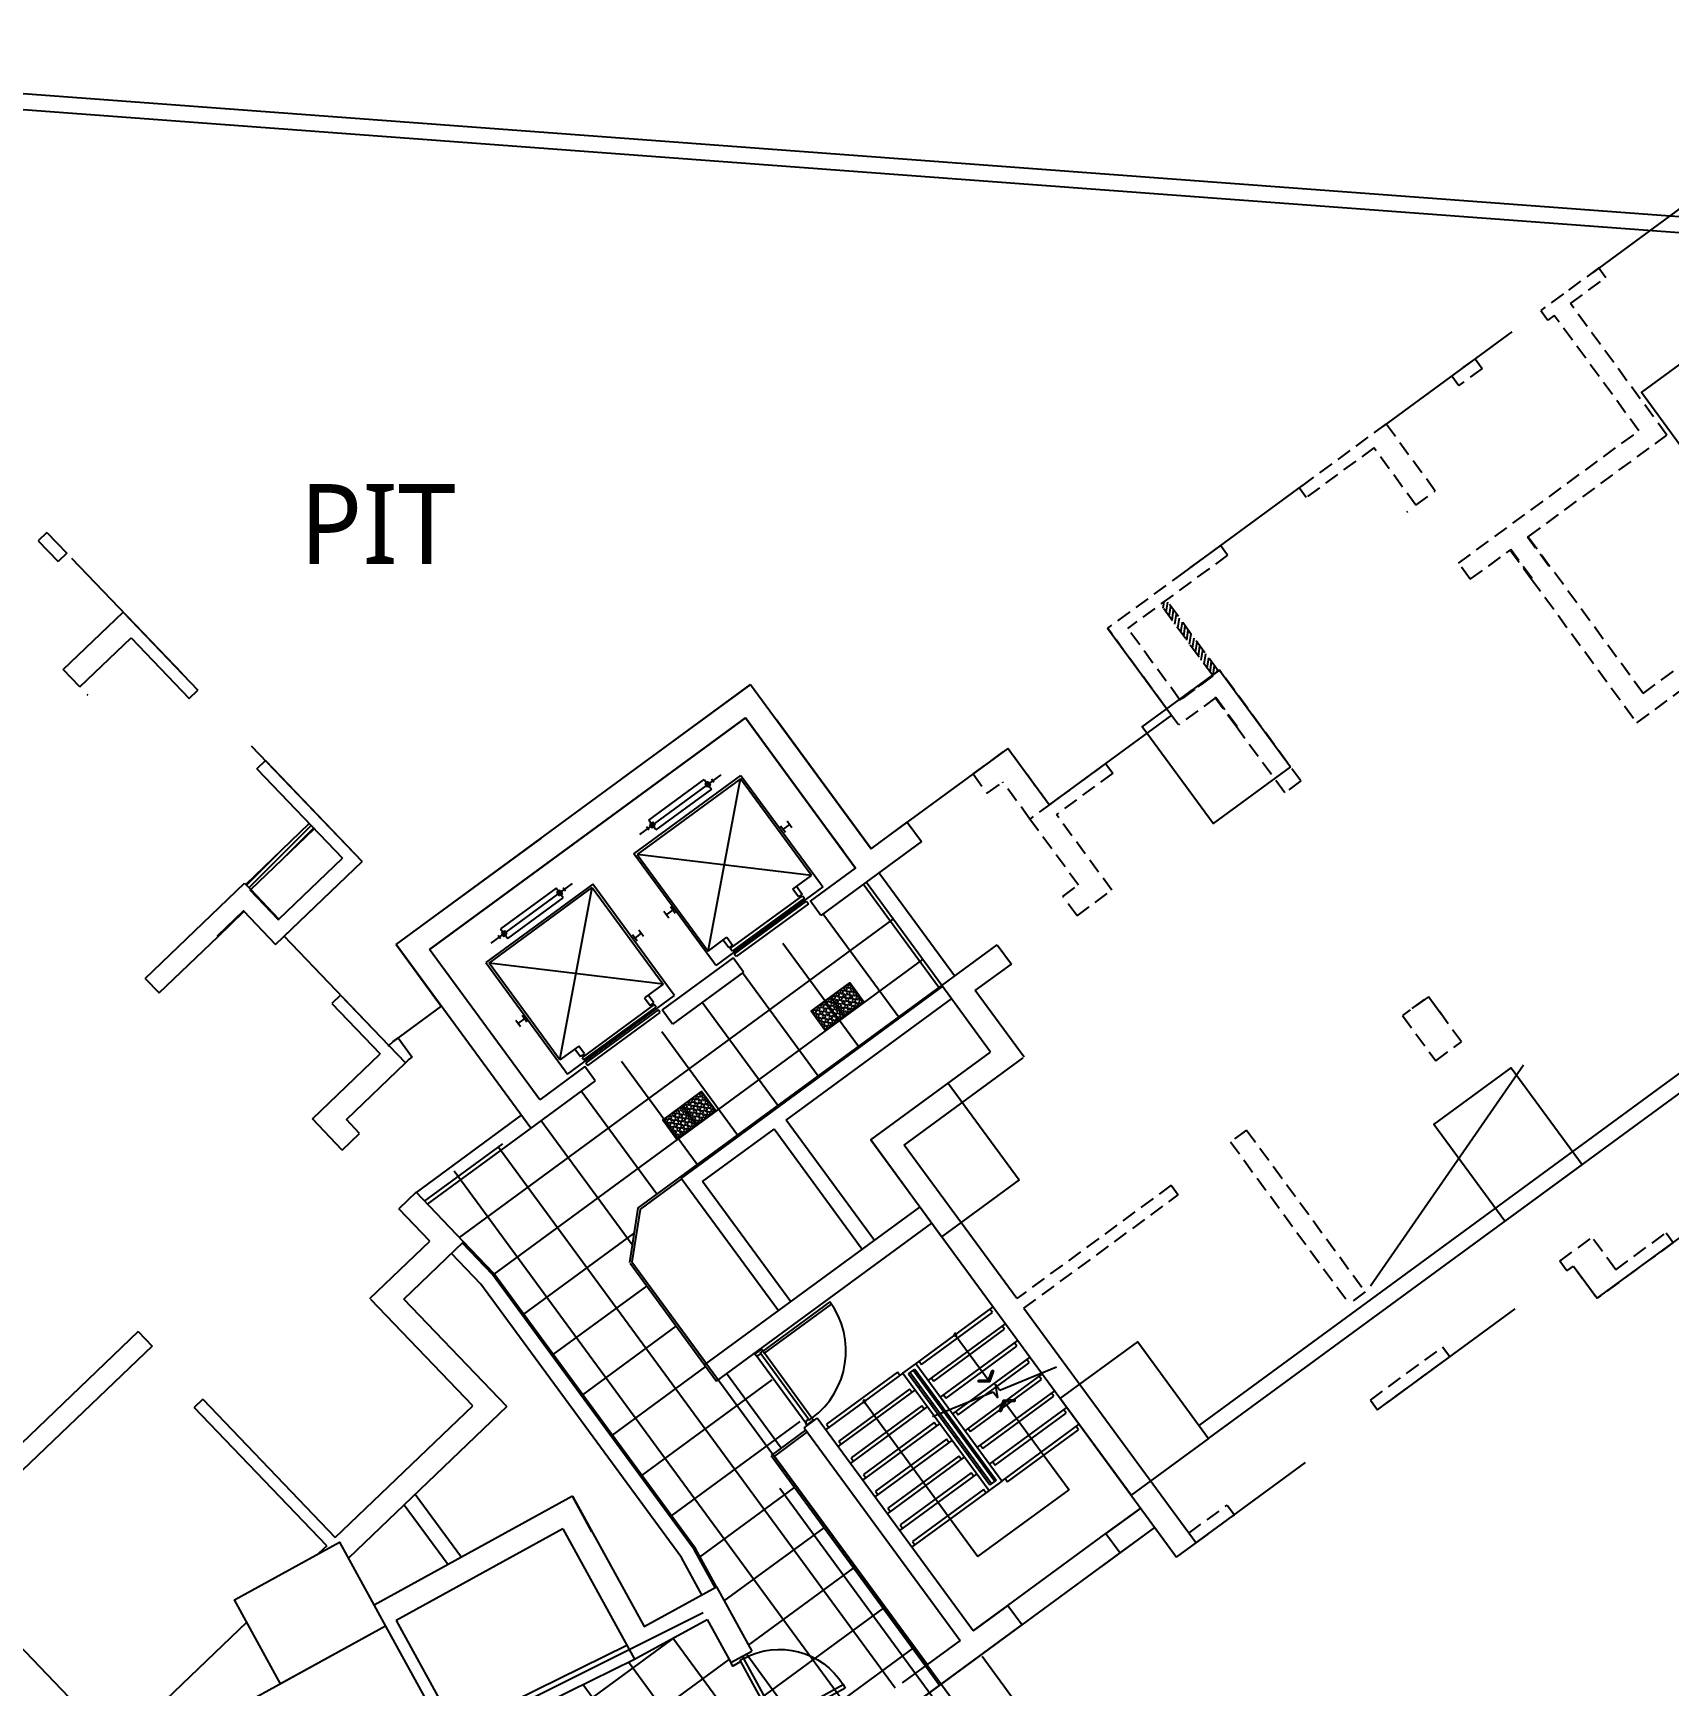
# Model space of a CAD drawing. Header units: millimetres. Extents: x 75184266 to 76346726, y -35077925 to -33679385.
# Drawn here: x 75437806 to 75458268, y -34530584 to -34509908 of the extents above; entities that cross this region are included whole.
import ezdxf
from ezdxf.enums import TextEntityAlignment as Align

# ---------------------------------------------------------------- set-up
doc = ezdxf.new("R2010")
doc.units = ezdxf.units.MM
doc.header["$LTSCALE"] = 50
doc.header["$MEASUREMENT"] = 0
doc.linetypes.add('HIDDEN2', pattern=[0.1875, 0.125, -0.0625])
doc.linetypes.add('XR-지하3층$0$H', pattern=[1.3, 0.8, -0.5])
for name, color, linetype in [('XR-지하3층$0$1712-PL$0$DOOR', 4, 'CONTINUOUS'), ('XR-지하3층$0$AA-XXXX-SYMB', 7, 'CONTINUOUS'), ('XR-지하3층$0$CON', 2, 'CONTINUOUS')]:
    doc.layers.add(name, color=color, linetype=linetype)
doc.layers.add('건축', color=8, linetype='CONTINUOUS', plot=False)
doc.layers.add('주차유도-레이스웨이', color=1, linetype='CONTINUOUS', lineweight=25)
doc.styles.add('XR-지하3층$0$맑은고딕', font='malgun.ttf')

# ---------------------------------------------------------------- blocks, each defined once
blk = doc.blocks.new('XR-지하3층$0$점형블럭')
at = {"layer": 'XR-지하3층$0$AA-XXXX-SYMB', "color": 9, "ltscale": 5}
for p, q in [((300, 300), (0, 300)), ((0, 300), (0, 0)), ((300, 300), (300, 0)), ((300, 0), (0, 0))]:
    blk.add_line(p, q, dxfattribs=at)
at = {"layer": 'XR-지하3층$0$AA-XXXX-SYMB', "color": 9, "ltscale": 2}
for centre in [(30, 270), (30, 210), (90, 270), (90, 210), (150, 270), (150, 210), (210, 270), (210, 210), (270, 270), (270, 210), (30, 150), (30, 90), (30, 30), (90, 150), (90, 90), (90, 30), (150, 150), (150, 90), (150, 30), (210, 150), (210, 90), (210, 30), (270, 150), (270, 90), (270, 30)]:
    blk.add_circle(centre, 20, dxfattribs=at)
blk = doc.blocks.new('XR-지하3층$0$1712-PL$0$FSD1000')
at = {"layer": 'XR-지하3층$0$1712-PL$0$DOOR', "color": 9}
for p, q in [((25, -101, 0), (865, -101, 0)), ((40, -146, 0), (850, -146, 0))]:
    blk.add_line(p, q, dxfattribs=at)
at = {"layer": 'XR-지하3층$0$1712-PL$0$DOOR', "elevation": 0}
for points in [[(25, 739), (25, -101), (70, -101), (70, 739)], [(-5, -251), (-5, -101), (25, -101), (25, -146), (40, -146), (40, -251)], [(895, -251), (895, -101), (865, -101), (865, -146), (850, -146), (850, -251)]]:
    blk.add_lwpolyline(points, close=True, dxfattribs=at)
at = {"layer": 'XR-지하3층$0$1712-PL$0$DOOR', "color": 9}
blk.add_arc((25, -101, 0), 840, 360, 86.9291, dxfattribs=at)
blk = doc.blocks.new('XR-지하3층$0$기둥 0620')
at = {"layer": 'XR-지하3층$0$CON', "ltscale": 0.5}
blk.add_lwpolyline([(-600, 0), (600, 0), (600, 1500), (-600, 1500)], close=True, dxfattribs=at)

msp = doc.modelspace()

# ---------------------------------------------------------------- hatches: boundary and pattern name
at = {"layer": '건축', "linetype": 'HIDDEN2', "ltscale": 30}
h = msp.add_hatch(dxfattribs=at)
h.set_pattern_fill('ANSI31', color=256, scale=350, angle=36.25898, style=0)
h.set_pattern_definition([(81.25898199, (-4606996.505, -52514682.375), (-43.241858887, 6.648619402), [])])
h.paths.add_polyline_path([(75451980.1, -34517000.8), (75451907.5, -34517054), (75452558.1, -34517941), (75452630.7, -34517887.7)])
at = {"layer": '건축', "ltscale": 0.5}
h = msp.add_hatch(dxfattribs=at)
h.set_pattern_fill('ANSI31', color=256, scale=350, style=0)
h.set_pattern_definition([(45, (4164927.33, -390686.143), (-30.935921677, 30.935921677), [])])
h.paths.add_polyline_path([(75441260.2, -34519797.4), (75441322.5, -34519862.4), (75440528, -34520623.2), (75440465.8, -34520558.2)])
at = {"layer": '건축', "ltscale": 100}
h = msp.add_hatch(dxfattribs=at)
h.set_pattern_fill('NET', color=256, scale=5000, angle=36.25067)
h.set_pattern_definition([(306.265, (75446750.14, -34523876.16), (503.93, 369.702), []), (36.265, (75446750.14, -34523876.16), (-369.702, 503.93), [])])
h.paths.add_polyline_path([(75436940.7, -34535177.7), (75440285.6, -34532725.3), (75445329.1, -34530249.8), (75446236.4, -34529751.8), (75446533.2, -34530292.6), (75446796.2, -34530148.3), (75446092.4, -34528865.8), (75443568.6, -34525425), (75442596.1, -34524409.4), (75444031.4, -34523606), (75448225.3, -34520529.9), (75449171.6, -34521820.1), (75445370.2, -34524608.2), (75445265.8, -34525287.3), (75446353.6, -34526770.3), (75446829.4, -34526421.4), (75447472.2, -34527382.3), (75447036.7, -34527701.7), (75448967.8, -34530334.4), (75448379.8, -34530765.7), (75447423.2, -34531290.7), (75447277.4, -34531025), (75447014.4, -34531169.3), (75447208.3, -34531522.7), (75442342.9, -34534192.9), (75438359.7, -34537113.2)])

# ---------------------------------------------------------------- linework, layer by layer
at = {"layer": '건축', "ltscale": 0.5}
for p, q in [((75427472.4, -34509907.9), (75458947.4, -34512242.3)), ((75427457.6, -34510107.3), (75458840.6, -34512434.9)), ((75449332.8, -34521701.8), (75448386.5, -34520411.6)), ((75449171.6, -34521820.1), (75448225.3, -34520529.9)), ((75443913.2, -34523444.7), (75442596.6, -34524409.9)), ((75444031.4, -34523606), (75442736.1, -34524555.6)), ((75449999.9, -34529577.4), (75451225.6, -34528678.4)), ((75450177.3, -34529819.3), (75451403, -34528920.3)), ((75440177.9, -34532556.2, 0), (75445232.9, -34530074.5, 0)), ((75440285.6, -34532725.3, 0), (75445329.1, -34530249.8))]:
    msp.add_line(p, q, dxfattribs=at)
at = {"layer": '건축', "linetype": 'HIDDEN2', "ltscale": 30}
for p, q in [((75457390.7, -34512846.2), (75457479.4, -34512967.2)), ((75456947.2, -34513171.5), (75456665, -34513378.5)), ((75456665, -34513378.5), (75456753.7, -34513499.5)), ((75455842.5, -34513981.8), (75455552.2, -34514194.7)), ((75455842.5, -34513981.8), (75455931.2, -34514102.7)), ((75455635.2, -34516539.7), (75457893, -34514883.7)), ((75456508.8, -34516209), (75458242.5, -34514937.4)), ((75453729.9, -34515717.3), (75453641.2, -34515596.4)), ((75452657.4, -34516317.9), (75451246.3, -34517353)), ((75452746.1, -34516438.9), (75452657.4, -34516317.9)), ((75455783.1, -34516741.3), (75456283, -34516374.6)), ((75456549.2, -34516737.5), (75457868.1, -34518535.6)), ((75457946, -34518168.4), (75456775, -34516571.9)), ((75457946, -34518168.4), (75459784.5, -34516820)), ((75457868.1, -34518535.6), (75459932.3, -34517021.5)), ((75452601.2, -34518219.4), (75452133.5, -34518562.5)), ((75449563.8, -34519176.1), (75449999.2, -34518856.7)), ((75450516.7, -34519562.3), (75449999.2, -34518856.7)), ((75449563.8, -34519176.1), (75449741.2, -34519418)), ((75451311, -34519165.7), (75450605.4, -34519683.3)), ((75449741.2, -34519418), (75449934.7, -34519276.1)), ((75450274.8, -34519739.7), (75449934.7, -34519276.1)), ((75450881, -34520566.2), (75450274.8, -34519739.7)), ((75451300.4, -34520630.7), (75450605.4, -34519683.3)), ((75450687.5, -34520708.2), (75450881, -34520566.2)), ((75450864.9, -34520950.1), (75451300.4, -34520630.7)), ((75455057.8, -34522109.9), (75455259.4, -34521962)), ((75452985.5, -34523629.9), (75454470, -34525653.8)), ((75452783.9, -34523777.7), (75454268.4, -34525801.7)), ((75452042.1, -34524321.8), (75452130.8, -34524442.8)), ((75450199.6, -34525859.3), (75452130.8, -34524442.8)), ((75456904.2, -34525269.7), (75457307.4, -34524974)), ((75457603.1, -34525377.2), (75458232.1, -34524915.9)), ((75458232.1, -34524915.9), (75458320.8, -34525036.8)), ((75456992.9, -34525390.7), (75456904.2, -34525269.7)), ((75454533.6, -34527008.6), (75455436.7, -34526346.1)), ((75455525.4, -34526467.1), (75455436.7, -34526346.1)), ((75454622.3, -34527129.5), (75455525.4, -34526467.1)), ((75454533.6, -34527008.6), (75454622.3, -34527129.5)), ((75452263.7, -34528673.4), (75452743.5, -34528321.5)), ((75452743.5, -34528321.5), (75452832.2, -34528442.5)), ((75452352.4, -34528794.4), (75452832.2, -34528442.5))]:
    msp.add_line(p, q, dxfattribs=at)
at = {"layer": '건축'}
for p, q in [((75437979.6, -34516154.6), (75437871.2, -34516258.4)), ((75437979.6, -34516154.6), (75438228.5, -34516414.6)), ((75439759.4, -34518230.1), (75439867.7, -34518126.4)), ((75442345.8, -34521307.9), (75446780.8, -34518055)), ((75446780.8, -34518055), (75448288.9, -34520111.2)), ((75442765.2, -34521372.4), (75446716.3, -34518474.3)), ((75446716.3, -34518474.3), (75442765.2, -34521372.4)), ((75446716.3, -34518474.3), (75448094.4, -34520353.1)), ((75440603.2, -34519111.2), (75440711.5, -34519007.5)), ((75440711.5, -34519007.5), (75441921.9, -34520271.4)), ((75445322.3, -34520175.1), (75446660.8, -34519193.4)), ((75446407.9, -34519186.7), (75445391.9, -34519931.9)), ((75446660.8, -34519193.4), (75447654.4, -34520548)), ((75446654.4, -34519235.3), (75445364.2, -34520181.6)), ((75445508.8, -34519753.1), (75446202.3, -34519244.5)), ((75446291, -34519365.4), (75445597.5, -34519874.1)), ((75446202.3, -34519244.5), (75446291, -34519365.4)), ((75446211.7, -34519299.6), (75446252, -34519270)), ((75446241.2, -34519339.9), (75446211.7, -34519299.6)), ((75446281.6, -34519310.3), (75446241.2, -34519339.9)), ((75446251.4, -34521391.1), (75446654.4, -34519235.3)), ((75446252, -34519270), (75446281.6, -34519310.3)), ((75446321.9, -34519280.8), (75446292.3, -34519240.4)), ((75447541.5, -34520444.8), (75446654.4, -34519235.3)), ((75445507.5, -34519878.1), (75445477.9, -34519837.8)), ((75445597.5, -34519874.1), (75445508.8, -34519753.1)), ((75445558.5, -34519778.6), (75445518.2, -34519808.2)), ((75445518.2, -34519808.2), (75445547.8, -34519848.5)), ((75445547.8, -34519848.5), (75445588.1, -34519819)), ((75445588.1, -34519819), (75445558.5, -34519778.6)), ((75447216.2, -34519908.3), (75447157.1, -34519827.7)), ((75447267.3, -34519808.9), (75447186.7, -34519868)), ((75447296.9, -34519849.2), (75447237.7, -34519768.5)), ((75447943.5, -34520147.5), (75447718.8, -34519841.1)), ((75448288.9, -34520111.2), (75448741.3, -34519779.4)), ((75448741.3, -34519779.4), (75448918.7, -34520021.3)), ((75448918.7, -34520021.3), (75447660, -34520944.5)), ((75446315.9, -34521529.8), (75445322.3, -34520175.1)), ((75445364.2, -34520181.6), (75446251.4, -34521391.1)), ((75447541.5, -34520444.8), (75445364.2, -34520181.6)), ((75447307.7, -34520616.3), (75447541.5, -34520444.8)), ((75444806.2, -34520553.7), (75443467.7, -34521535.5)), ((75443509.6, -34521541.9), (75444799.8, -34520595.6)), ((75443537.3, -34521292.2), (75444553.3, -34520547)), ((75444347.7, -34520604.8), (75443654.2, -34521113.4)), ((75444436.4, -34520725.7), (75444347.7, -34520604.8)), ((75444357.1, -34520659.9), (75444397.4, -34520630.3)), ((75444386.6, -34520700.2), (75444357.1, -34520659.9)), ((75444427, -34520670.6), (75444386.6, -34520700.2)), ((75444396.8, -34522751.4), (75444799.8, -34520595.6)), ((75444397.4, -34520630.3), (75444427, -34520670.6)), ((75444467.3, -34520641.1), (75444437.7, -34520600.7)), ((75444799.8, -34520595.6), (75445686.9, -34521805.1)), ((75445799.8, -34521908.3), (75444806.2, -34520553.7)), ((75447684, -34520588.4), (75446345.5, -34521570.1)), ((75447378.7, -34520713.1), (75447307.7, -34520616.3)), ((75447356.1, -34520580.9), (75447427.1, -34520677.6)), ((75447654.4, -34520548), (75447654.4, -34520548)), ((75447654.4, -34520548), (75447684, -34520588.4)), ((75443742.9, -34521234.4), (75444436.4, -34520725.7)), ((75445837.4, -34520919.7), (75445778.2, -34520839)), ((75446527.1, -34521361.3), (75447430.2, -34520698.9)), ((75447453.9, -34520731.1), (75446550.8, -34521393.5)), ((75446576.8, -34521429), (75447479.9, -34520766.6)), ((75447503.6, -34520798.8), (75446600.5, -34521461.3)), ((75447427.1, -34520677.6), (75447378.7, -34520713.1)), ((75447430.2, -34520698.9), (75447453.9, -34520731.1)), ((75447479.9, -34520766.6), (75447503.6, -34520798.8)), ((75440437.4, -34520890), (75440838.5, -34521308.9)), ((75445756.7, -34520978.8), (75445697.6, -34520898.2)), ((75445727.2, -34520938.5), (75445807.8, -34520879.4)), ((75443652.9, -34521238.4), (75443623.3, -34521198.1)), ((75443654.2, -34521113.4), (75443742.9, -34521234.4)), ((75443703.9, -34521138.9), (75443663.6, -34521168.5)), ((75443663.6, -34521168.5), (75443693.2, -34521208.8)), ((75443693.2, -34521208.8), (75443733.5, -34521179.3)), ((75443733.5, -34521179.3), (75443703.9, -34521138.9)), ((75445361.6, -34521268.6), (75445302.5, -34521188)), ((75445412.7, -34521169.2), (75445332.1, -34521228.3)), ((75445442.3, -34521209.5), (75445383.1, -34521128.9)), ((75446251.4, -34521391.1), (75446485.2, -34521219.6)), ((75446507.8, -34521351.9), (75446436.8, -34521255.1)), ((75446485.2, -34521219.6), (75446556.2, -34521316.4)), ((75444031.4, -34523606), (75442345.8, -34521307.9)), ((75444143.2, -34523251.2), (75442765.2, -34521372.4)), ((75446562.3, -34521476.8), (75445675.3, -34522127.4)), ((75446556.2, -34521316.4), (75446507.8, -34521351.9)), ((75446550.8, -34521393.5), (75446527.1, -34521361.3)), ((75446692.4, -34521654.2), (75446562.3, -34521476.8)), ((75446600.5, -34521461.3), (75446576.8, -34521429)), ((75449171.6, -34521820.1), (75449865, -34521311.4)), ((75443467.7, -34521535.5), (75444461.3, -34522890.1)), ((75444396.8, -34522751.4), (75443509.6, -34521541.9)), ((75445686.9, -34521805.1), (75443509.6, -34521541.9)), ((75446692.4, -34521654.2), (75445805.4, -34522304.8)), ((75446345.5, -34521570.1), (75446315.9, -34521529.8)), ((75446315.9, -34521529.8), (75446315.9, -34521529.8)), ((75449590.9, -34521884.6), (75450042.5, -34521553.4)), ((75445686.9, -34521805.1), (75445453.1, -34521976.6)), ((75445829.4, -34521948.7), (75445799.8, -34521908.3)), ((75445799.8, -34521908.3), (75445799.8, -34521908.3)), ((75445901.8, -34524218.4), (75449171.6, -34521820.1)), ((75445913.6, -34524234.5), (75449183.4, -34521836.2)), ((75441544, -34522045.6), (75442149.2, -34522677.5)), ((75444490.9, -34522930.4), (75445829.4, -34521948.7)), ((75445575.6, -34522059.2), (75444672.5, -34522721.6)), ((75444696.2, -34522753.8), (75445599.3, -34522091.4)), ((75445453.1, -34521976.6), (75445524.1, -34522073.4)), ((75445572.4, -34522037.9), (75445501.5, -34521941.2)), ((75445524.1, -34522073.4), (75445572.4, -34522037.9)), ((75445599.3, -34522091.4), (75445575.6, -34522059.2)), ((75447227.5, -34523506.5), (75449295.8, -34521989.4)), ((75443902.1, -34522339.1), (75443843, -34522258.5)), ((75443872.6, -34522298.8), (75443953.2, -34522239.7)), ((75443982.8, -34522280), (75443923.6, -34522199.4)), ((75445625.3, -34522126.9), (75444722.2, -34522789.3)), ((75444745.8, -34522821.6), (75445649, -34522159.1)), ((75445649, -34522159.1), (75445625.3, -34522126.9)), ((75445805.4, -34522304.8), (75445675.3, -34522127.4)), ((75442247.5, -34522582.2), (75442309.5, -34522522.8)), ((75442309.5, -34522522.8), (75442372.3, -34522476.8)), ((75442372.3, -34522476.8), (75442549.7, -34522718.7)), ((75442372.3, -34522476.8, 0.1), (75442549.7, -34522718.7, 0.1)), ((75441300.5, -34523490.2), (75442149.2, -34522677.5)), ((75442502.8, -34522753.1), (75442549.7, -34522718.7)), ((75444630.6, -34522579.9), (75444396.8, -34522751.4)), ((75444582.2, -34522615.4), (75444653.2, -34522712.2)), ((75444701.6, -34522676.7), (75444630.6, -34522579.9)), ((75444653.2, -34522712.2), (75444701.6, -34522676.7)), ((75444672.5, -34522721.6), (75444696.2, -34522753.8)), ((75441724.7, -34523499.4), (75442465, -34522790.5)), ((75442455, -34522798.9), (75442502.8, -34522753.1)), ((75444707.7, -34522837.1), (75444143.2, -34523251.2)), ((75444461.3, -34522890.1), (75444461.3, -34522890.1)), ((75444461.3, -34522890.1), (75444490.9, -34522930.4)), ((75444837.8, -34523014.5), (75444707.7, -34522837.1)), ((75444722.2, -34522789.3), (75444745.8, -34522821.6)), ((75444837.8, -34523014.5), (75444031.4, -34523606)), ((75441674, -34523880.2), (75441300.5, -34523490.2)), ((75441890.7, -34523672.7), (75441724.7, -34523499.4)), ((75448330.5, -34525010.3), (75447227.5, -34523506.5)), ((75446179.2, -34524275.3), (75447074.3, -34523618.8)), ((75448177.3, -34525122.7), (75447074.3, -34523618.8)), ((75448283.9, -34523754.7), (75452110.5, -34528971.8)), ((75445370.2, -34524608.2), (75445901.8, -34524218.4)), ((75445398, -34524625.1), (75445919.6, -34524242.5)), ((75447129, -34525891.5), (75445913.6, -34524234.5)), ((75447282.3, -34525779.2), (75446179.2, -34524275.3)), ((75443190.9, -34525030.6), (75442596.1, -34524409.4)), ((75446205.8, -34526568.7), (75448899, -34524593.3)), ((75442766.8, -34525021.4), (75442379.5, -34524616.9)), ((75445370.2, -34524608.2), (75445265.8, -34525287.3)), ((75445398, -34524625.1), (75445297.4, -34525279.5)), ((75446353.6, -34526770.3), (75449046.8, -34524794.9)), ((75443407.5, -34525560.3), (75443039.3, -34525175.8)), ((75443553.3, -34525437.9), (75443176.5, -34525044.4)), ((75443568.6, -34525425), (75443190.9, -34525030.6)), ((75446092.4, -34528865.8), (75443568.6, -34525425)), ((75445273.2, -34525297.3), (75446205.8, -34526568.7)), ((75445297.4, -34525279.5), (75446230, -34526551)), ((75445914.9, -34528978.9), (75443407.5, -34525560.3)), ((75446075.4, -34528876.5), (75443553.3, -34525437.9)), ((75448848.1, -34526552.9), (75449815.7, -34525843.2)), ((75448918, -34526563.7), (75449805, -34525913.1)), ((75449805, -34525913.1), (75449775.4, -34525872.8)), ((75450199.6, -34525859.3), (75452352.4, -34528794.4)), ((75439121.1, -34526151.9), (75437308.2, -34527887.9)), ((75449001.9, -34526762.6), (75449969.5, -34526052.8)), ((75449071.8, -34526773.3), (75449958.7, -34526122.7)), ((75449342, -34526190.6), (75449773.7, -34526779.3)), ((75449958.7, -34526122.7), (75449929.2, -34526082.4)), ((75439294, -34526332.4), (75437481.1, -34528068.4)), ((75447471.1, -34527296.3), (75446850.1, -34526449.6)), ((75447506, -34527245.8), (75446908.7, -34526431.4)), ((75446933.7, -34526394.5), (75446954.4, -34526422.7)), ((75447548.8, -34527233.1), (75446954.4, -34526422.7)), ((75449155.6, -34526972.2), (75450123.3, -34526262.5)), ((75449225.5, -34526983), (75450112.5, -34526332.4)), ((75450112.5, -34526332.4), (75450082.9, -34526292.1)), ((75446205.8, -34526568.7), (75446353.6, -34526770.3)), ((75448616.9, -34526660.4), (75447729.9, -34527311)), ((75448646.5, -34526700.8), (75448616.9, -34526660.4)), ((75448686.8, -34526671.2), (75448848.1, -34526552.9)), ((75448756.7, -34526681.9), (75448837.3, -34526622.8)), ((75449794.1, -34528054.1), (75448776.9, -34526667.2)), ((75448817.2, -34526637.6), (75449834.5, -34528024.5)), ((75448837.3, -34526622.8), (75449854.6, -34528009.7)), ((75449924.5, -34528020.5), (75448848.1, -34526552.9)), ((75448888.4, -34526523.3), (75448918, -34526563.7)), ((75449309.4, -34527181.9), (75450277, -34526472.1)), ((75449379.3, -34527192.6), (75450266.3, -34526542)), ((75449798.9, -34526637.4), (75449754.4, -34526753)), ((75449773.7, -34526779.3), (75449823.4, -34526644.5)), ((75449823.4, -34526644.5), (75449798.9, -34526637.4)), ((75449900.2, -34526884.6), (75450605.9, -34526590.8)), ((75450266.3, -34526542), (75450236.7, -34526501.7)), ((75448686.8, -34526671.2), (75447719.2, -34527380.9)), ((75448770.7, -34526870.1), (75447883.7, -34527520.7)), ((75448686.8, -34526671.2), (75449763.2, -34528138.8)), ((75448756.7, -34526681.9), (75449774, -34528068.9)), ((75448800.3, -34526910.4), (75448770.7, -34526870.1)), ((75448901.1, -34526836.5), (75448880.9, -34526851.3)), ((75448941.4, -34526806.9), (75448961.5, -34526792.1)), ((75449042.2, -34526733), (75449071.8, -34526773.3)), ((75449463.2, -34527391.5), (75450430.8, -34526681.8)), ((75449533.1, -34527402.3), (75450420.1, -34526751.7)), ((75449630.2, -34526786.2), (75449630.8, -34526760.6)), ((75449773.7, -34526779.3), (75449630.2, -34526786.2)), ((75449630.8, -34526760.6), (75449754.4, -34526753)), ((75449872.6, -34526981), (75449843.5, -34526807.4)), ((75449843.5, -34526807.4), (75449900.2, -34526884.6)), ((75450420.1, -34526751.7), (75450390.5, -34526711.4)), ((75439930.3, -34526996.9), (75439821.9, -34527100.7)), ((75448840.6, -34526880.8), (75447873, -34527590.6)), ((75448924.5, -34527079.7), (75448037.5, -34527730.3)), ((75448203, -34527026.1), (75449625.4, -34528965.3)), ((75448954, -34527120.1), (75448924.5, -34527079.7)), ((75449054.8, -34527046.1), (75449034.7, -34527060.9)), ((75449055.4, -34527213.3), (75449815.9, -34526903.7)), ((75449095.2, -34527016.6), (75449115.3, -34527001.8)), ((75449196, -34526942.6), (75449225.5, -34526983)), ((75449617, -34527601.2), (75450584.6, -34526891.4)), ((75449686.8, -34527611.9), (75450573.8, -34526961.3)), ((75449815.9, -34526903.7), (75449872.6, -34526981)), ((75449941.7, -34527008.4), (75449892, -34527143.1)), ((75449916.6, -34527150.3), (75449961, -34527034.6)), ((75449941.7, -34527008.4), (75450085.2, -34527001.4)), ((75449941.7, -34527008.4), (75450764.4, -34528129.9)), ((75450084.7, -34527027), (75449961, -34527034.6)), ((75450085.2, -34527001.4), (75450084.7, -34527027)), ((75450573.8, -34526961.3), (75450544.3, -34526921)), ((75441478.4, -34528830.4), (75439821.9, -34527100.7)), ((75443729.9, -34527089.8), (75441749.6, -34528986.1)), ((75447451.5, -34527354.1), (75447612.7, -34527235.8)), ((75449564.5, -34529896.7), (75447612.7, -34527235.8)), ((75449564.5, -34529896.7), (75447612.7, -34527235.8)), ((75448994.4, -34527090.5), (75448026.7, -34527800.2)), ((75449208.6, -34527255.8), (75449188.5, -34527270.6)), ((75449248.9, -34527226.2), (75449269.1, -34527211.4)), ((75449349.7, -34527152.3), (75449379.3, -34527192.6)), ((75449770.7, -34527810.8), (75450738.4, -34527101.1)), ((75449840.6, -34527821.6), (75450727.6, -34527171)), ((75449892, -34527143.1), (75449916.6, -34527150.3)), ((75450727.6, -34527171), (75450698, -34527130.7)), ((75447472.2, -34527382.3), (75447036.7, -34527701.7)), ((75447489.9, -34527406.5), (75447078.7, -34527708.1)), ((75447451.5, -34527354.1), (75449403.2, -34530015)), ((75447729.9, -34527311), (75447759.5, -34527351.3)), ((75449148.1, -34527300.1), (75448180.5, -34528009.9)), ((75449078.2, -34527289.4), (75448191.3, -34527940)), ((75449107.8, -34527329.7), (75449078.2, -34527289.4)), ((75449362.4, -34527465.4), (75449342.2, -34527480.2)), ((75449402.7, -34527435.9), (75449422.9, -34527421.1)), ((75449503.5, -34527361.9), (75449533.1, -34527402.3)), ((75449924.5, -34528020.5), (75450892.1, -34527310.7)), ((75449994.4, -34528031.2), (75450881.4, -34527380.6)), ((75450881.4, -34527380.6), (75450851.8, -34527340.3)), ((75447036.7, -34527701.7), (75448967.8, -34530334.4)), ((75447883.7, -34527520.7), (75447913.3, -34527561)), ((75449301.9, -34527509.8), (75448334.3, -34528219.5)), ((75449232, -34527499.1), (75448345, -34528149.6)), ((75449261.6, -34527539.4), (75449232, -34527499.1)), ((75449516.2, -34527675.1), (75449496, -34527689.9)), ((75449556.5, -34527645.5), (75449576.6, -34527630.7)), ((75449657.3, -34527571.6), (75449686.8, -34527611.9)), ((75447078.7, -34527708.1), (75448992, -34530316.7)), ((75448037.5, -34527730.3), (75448067.1, -34527770.6)), ((75449455.7, -34527719.4), (75448488.1, -34528429.2)), ((75449385.8, -34527708.7), (75448498.8, -34528359.3)), ((75449415.4, -34527749), (75449385.8, -34527708.7)), ((75449669.9, -34527884.7), (75449649.8, -34527899.5)), ((75449710.3, -34527855.2), (75449730.4, -34527840.4)), ((75449811, -34527781.2), (75449840.6, -34527821.6)), ((75448191.3, -34527940), (75448220.8, -34527980.3)), ((75449609.5, -34527929.1), (75448641.8, -34528638.8)), ((75449539.6, -34527918.4), (75448652.6, -34528568.9)), ((75449569.1, -34527958.7), (75449539.6, -34527918.4)), ((75449924.5, -34528020.5), (75449763.2, -34528138.8)), ((75449854.6, -34528009.7), (75449774, -34528068.9)), ((75449884.2, -34528050), (75449803.6, -34528109.2)), ((75449964.8, -34527990.9), (75449994.4, -34528031.2)), ((75444552.9, -34528211.9), (75442071.9, -34529573.5)), ((75444795.8, -34528654.6), (75444552.9, -34528211.9)), ((75448345, -34528149.6), (75448374.6, -34528189.9)), ((75449763.2, -34528138.8), (75448795.6, -34528848.5)), ((75449693.3, -34528128), (75448806.4, -34528778.6)), ((75449625.4, -34528965.3), (75450764.4, -34528129.9)), ((75449722.9, -34528168.3), (75449693.3, -34528128)), ((75448498.8, -34528359.3), (75448528.4, -34528399.6)), ((75451661, -34528359), (75451225.6, -34528678.4)), ((75451225.6, -34528678.4), (75451661, -34528359)), ((75444434.2, -34528619.2), (75442347.8, -34529764.3)), ((75448652.6, -34528568.9), (75448682.2, -34528609.3)), ((75451225.6, -34528678.4), (75451403, -34528920.3)), ((75451403, -34528920.3), (75451838.4, -34528600.9)), ((75441478.4, -34528830.4), (75441375.3, -34528929.2)), ((75446337.6, -34529354.1), (75446075.4, -34528876.5)), ((75446355.1, -34529344.5), (75446092.4, -34528865.8)), ((75448806.4, -34528778.6), (75448835.9, -34528818.9)), ((75452110.5, -34528971.8), (75452352.4, -34528794.4)), ((75446171, -34529445.5), (75445914.9, -34528978.9)), ((75446355.1, -34529344.5), (75446796.2, -34530148.3)), ((75442347.8, -34529764.3), (75443190.4, -34531299.6)), ((75446236.4, -34529751.8), (75446533.2, -34530292.6)), ((75449999.9, -34529577.4), (75449564.5, -34529896.7)), ((75449564.5, -34529896.7), (75449999.9, -34529577.4)), ((75449999.9, -34529577.4), (75450177.3, -34529819.3)), ((75440478.6, -34529787.9), (75438957.8, -34531244.2)), ((75442216.3, -34529836.5), (75439156.8, -34531515.6)), ((75442216.3, -34529836.5), (75443055.6, -34531365.7)), ((75448854.9, -34530789.2), (75450177.3, -34529819.3)), ((75449403.2, -34530015), (75448677.5, -34530547.3)), ((75448967.8, -34530334.4), (75449145.2, -34530576.3)), ((75448967.8, -34530334.4, -0.1), (75449145.2, -34530576.3, -0.1))]:
    msp.add_line(p, q, dxfattribs=at)
at = {"layer": '건축', "ltscale": 100}
for p, q in [((75452391.6, -34527326.7), (75463687.1, -34519045.5)), ((75452509.9, -34527487.9), (75463804.7, -34519205.9)), ((75447146.2, -34528110.9), (75457431.8, -34542140.5)), ((75440226.5, -34532644.6, 0), (75446188.3, -34529664.2, 0)), ((75456296.7, -34539246.2), (75449677.1, -34530217.2))]:
    msp.add_line(p, q, dxfattribs=at)
at = {"layer": '건축', "ltscale": 1000}
msp.add_line((75456448.2, -34522819.7), (75454537, -34525583.3), dxfattribs=at)
at = {"layer": '건축', "ltscale": 10}
for p, q in [((75447772.3, -34525779.4), (75446933.7, -34526394.5)), ((75446954.4, -34526422.7), (75447792.5, -34525808)), ((75446915.9, -34526370.3), (75446835.3, -34526429.4)), ((75446835.3, -34526429.4), (75446850.1, -34526449.6)), ((75446850.1, -34526449.6), (75446886.1, -34526448)), ((75446886.1, -34526448), (75446908.7, -34526431.4)), ((75446899.8, -34526419.3), (75446933.7, -34526394.5)), ((75446908.7, -34526431.4), (75446899.8, -34526419.3)), ((75446933.7, -34526394.5), (75446915.9, -34526370.3)), ((75447471.1, -34527296.3), (75447483.4, -34527262.4)), ((75447483.4, -34527262.4), (75447506, -34527245.8)), ((75447566.5, -34527257.3), (75447485.9, -34527316.4)), ((75447506, -34527245.8), (75447514.9, -34527257.9)), ((75447514.9, -34527257.9), (75447548.8, -34527233.1)), ((75447548.8, -34527233.1), (75447566.5, -34527257.3)), ((75447485.9, -34527316.4), (75447471.1, -34527296.3))]:
    msp.add_line(p, q, dxfattribs=at)
at = {"layer": '건축', "linetype": 'XR-지하3층$0$H', "ltscale": 50}
for points in [[(75458922.8, -34511722.5), (75451246.3, -34517353), (75452044.8, -34518441.5), (75451222.3, -34519044.8), (75450516.7, -34519562.3), (75449999.2, -34518856.7), (75448288.9, -34520111.2), (75446780.8, -34518055), (75442345.8, -34521307.9), (75442912.5, -34522080.5), (75442309.5, -34522522.8), (75442256.9, -34522573.2), (75440946.8, -34521205.1), (75441921.9, -34520271.4), (75435337.5, -34513395.6), (75435337.5, -34513395.6), (75427642, -34520765), (75427642, -34520765), (75428776.3, -34521949.5), (75428974.9, -34521759.3), (75434438.8, -34527465.1), (75434799.9, -34527119.2), (75438953.1, -34531456.2)], [(75455232.1, -34543128.8), (75453350.9, -34539701.1), (75454402.8, -34539123.8), (75450621.2, -34532233.3), (75449459.6, -34532870.8), (75448466.1, -34531060.5), (75448541.4, -34531019.2), (75451838.4, -34528600.9), (75452110.5, -34528971.8), (75457033.3, -34525361.1), (75457073.6, -34525331.5), (75457369.3, -34525734.7), (75461949.4, -34522375.4)]]:
    msp.add_lwpolyline(points, dxfattribs=at)
at = {"layer": '건축', "linetype": 'HIDDEN2', "ltscale": 30}
for points in [[(75457390.7, -34512846.2), (75456947.2, -34513171.5)], [(75457035.9, -34513292.5), (75457479.4, -34512967.2)], [(75458242.5, -34514937.4), (75457035.9, -34513292.5)], [(75456834.4, -34513440.3), (75456753.7, -34513499.5)], [(75457893, -34514883.7), (75456834.4, -34513440.3)], [(75455552.2, -34514194.7), (75455641, -34514315.6)], [(75455931.2, -34514102.7), (75455641, -34514315.6)], [(75455344.9, -34515636.6), (75454729.8, -34514797.9), (75453641.2, -34515596.4)], [(75454576.6, -34515096.3), (75453729.9, -34515717.3)], [(75455102.9, -34515814), (75454576.6, -34515096.3)], [(75455102.9, -34515814), (75455344.9, -34515636.6)], [(75454998.1, -34515890.9), (75454986, -34515899.7)], [(75456775, -34516571.9), (75456766.9, -34516577.8), (75456500.8, -34516214.9), (75456508.8, -34516209)], [(75452746.1, -34516438.9), (75451496.3, -34517355.6)], [(75456549.2, -34516737.5), (75456557.2, -34516731.5), (75456291.1, -34516368.7), (75456283, -34516374.6)], [(75455783.1, -34516741.3), (75455635.2, -34516539.7)], [(75452558.1, -34517941), (75451907.5, -34517054)], [(75452630.7, -34517887.7), (75451980.1, -34517000.8)], [(75452133.5, -34518562.5), (75451246.3, -34517353)], [(75452146.9, -34518242.6), (75451496.3, -34517355.6)], [(75452146.9, -34518242.6), (75452152.8, -34518250.7), (75452564, -34517949), (75452558.1, -34517941)], [(75452646.8, -34517875.9), (75452558.1, -34517941)], [(75453664.1, -34519262.8), (75452646.8, -34517875.9)], [(75452859.2, -34518588.2), (75452867.3, -34518582.3), (75452601.2, -34518219.4), (75452593.1, -34518225.4)], [(75453462.5, -34519410.7), (75452859.2, -34518588.2)], [(75451222.3, -34519044.8), (75450274.8, -34519739.7)], [(75451222.3, -34519044.8), (75451311, -34519165.7)], [(75453664.1, -34519262.8), (75453462.5, -34519410.7)], [(75450864.9, -34520950.1), (75450687.5, -34520708.2)], [(75455419.1, -34522179.7), (75455259.4, -34521962)], [(75452985.5, -34523629.9), (75452783.9, -34523777.7)], [(75452042.1, -34524321.8), (75450110.8, -34525738.3)], [(75452053.9, -34524338), (75452130.8, -34524442.8)], [(75457603.1, -34525377.2), (75457307.4, -34524974)], [(75458320.8, -34525036.8), (75457369.3, -34525734.7)], [(75456992.9, -34525390.7), (75457073.6, -34525331.5)], [(75457073.6, -34525331.5), (75457369.3, -34525734.7)], [(75454470, -34525653.8), (75454268.4, -34525801.7)]]:
    msp.add_lwpolyline(points, dxfattribs=at)
at = {"layer": '건축', "ltscale": 0.5}
for points in [[(75437871.2, -34516258.4), (75438120.2, -34516518.4)], [(75438228.5, -34516414.6), (75438120.2, -34516518.4)], [(75438480.3, -34518181.2), (75438490.7, -34518192)], [(75447660, -34520944.5), (75447529.9, -34520767.1), (75448094.4, -34520353.1), (75446716.3, -34518474.3)], [(75440880.7, -34520991.5), (75440873.5, -34520998.4), (75440520.8, -34520630.1), (75440528, -34520623.2)], [(75440119.3, -34521208.4), (75440112.3, -34521201.2), (75440437.4, -34520890), (75440444.3, -34520897.2)], [(75441652.3, -34521941.8), (75441544, -34522045.6)]]:
    msp.add_lwpolyline(points, dxfattribs=at)
at = {"layer": '건축', "linetype": 'HIDDEN2', "ltscale": 30}
for points in [[(75456775, -34516571.9), (75456766.9, -34516577.8), (75456500.8, -34516214.9), (75456508.8, -34516209)], [(75456549.2, -34516737.5), (75456557.2, -34516731.5), (75456291.1, -34516368.7), (75456283, -34516374.6)], [(75452152.8, -34518250.7), (75452146.9, -34518242.6), (75452558.1, -34517941), (75452564, -34517949)], [(75452593.1, -34518225.4), (75452601.2, -34518219.4), (75452867.3, -34518582.3), (75452859.2, -34518588.2)], [(75454936.9, -34522198.6), (75455350.9, -34522763), (75455673.4, -34522526.4), (75455259.4, -34521962)]]:
    msp.add_lwpolyline(points, close=True, dxfattribs=at)
at = {"layer": '건축'}
for points in [[(75438182.9, -34517870.6), (75438934, -34517151.3), (75439867.7, -34518126.4)], [(75438390.4, -34518087.3), (75439033.2, -34517471.7)], [(75439033.2, -34517471.7), (75439759.4, -34518230.1)], [(75438390.4, -34518087.3), (75438182.9, -34517870.6)], [(75440603.2, -34519111.2), (75441675.2, -34520230.7)], [(75440880.7, -34520991.5), (75441675.2, -34520230.7)], [(75440838.5, -34521308.9), (75441921.9, -34520271.4)], [(75439209.7, -34521733.3), (75440451.9, -34520543.7)], [(75440451.9, -34520543.7), (75440528, -34520623.2)], [(75439382.6, -34521913.9), (75440119.3, -34521208.4)], [(75449865, -34521311.4), (75450042.5, -34521553.4)], [(75439209.7, -34521733.3), (75439382.6, -34521913.9)], [(75449783.7, -34522654.7), (75449171.6, -34521820.1)], [(75450203, -34522719.1), (75449590.9, -34521884.6)], [(75441652.3, -34521941.8), (75442465, -34522790.5)], [(75448283.9, -34523754.7), (75449783.7, -34522654.7)], [(75448703.2, -34523819.2), (75450190.9, -34522728)], [(75441674, -34523880.2), (75441890.7, -34523672.7)], [(75450110.8, -34525738.3), (75448703.2, -34523819.2)], [(75442596.1, -34524409.4), (75442379.5, -34524616.9)], [(75442019.3, -34525737.2), (75442766.8, -34525021.4)], [(75442443.4, -34525746.4), (75443190.9, -34525030.6)], [(75443305.7, -34527080.6), (75442029.6, -34525748.1)], [(75443729.9, -34527089.8), (75442443.4, -34525746.4)], [(75439121.1, -34526151.9), (75439294, -34526332.4)], [(75439915.8, -34527010.7), (75439821.9, -34527100.7)], [(75439930.3, -34526996.9), (75441586.7, -34528726.7)], [(75441586.7, -34528726.7), (75443305.7, -34527080.6)], [(75444552.9, -34528211.9), (75445447.8, -34529842.5), (75446355.1, -34529344.5)], [(75444434.2, -34528619.2), (75445329.1, -34530249.8), (75446236.4, -34529751.8)], [(75446533.2, -34530292.6), (75446796.2, -34530148.3)]]:
    msp.add_lwpolyline(points, dxfattribs=at)
at = {"layer": '건축', "ltscale": 3}
for points in [[(75440465.8, -34520558.2), (75441260.2, -34519797.4)], [(75440528, -34520623.2), (75441322.5, -34519862.4)], [(75442447.4, -34528317.8), (75442996.3, -34529066.2)], [(75442585.9, -34528185.3), (75443164.3, -34528973.9)]]:
    msp.add_lwpolyline(points, dxfattribs=at)
at = {"layer": '건축'}
for points in [[(75440873.5, -34520998.4), (75440880.7, -34520991.5), (75440528, -34520623.2), (75440520.8, -34520630.1)], [(75440444.3, -34520897.2), (75440437.4, -34520890), (75440112.3, -34521201.2), (75440119.3, -34521208.4)], [(75447715.1, -34522386.5), (75447537.6, -34522144.6), (75448021.4, -34521789.7), (75448198.9, -34522031.6)], [(75447715.1, -34522386.5), (75447537.6, -34522144.6), (75448021.4, -34521789.7), (75448198.9, -34522031.6)], [(75445860.5, -34523746.8), (75445683, -34523504.9), (75446166.8, -34523150), (75446344.2, -34523391.9)], [(75445860.5, -34523746.8), (75445683, -34523504.9), (75446166.8, -34523150), (75446344.2, -34523391.9)], [(75440901.3, -34530558.1), (75440324, -34529506.2), (75441638.9, -34528784.5), (75442216.3, -34529836.5)]]:
    msp.add_lwpolyline(points, close=True, dxfattribs=at)
at = {"layer": '건축', "ltscale": 100}
for points in [[(75447537.6, -34522144.6), (75448021.4, -34521789.7)], [(75447537.6, -34522144.6), (75448021.4, -34521789.7)], [(75445683, -34523504.9), (75446166.8, -34523150)], [(75445683, -34523504.9), (75446166.8, -34523150)]]:
    msp.add_lwpolyline(points, dxfattribs=at)
at = {"layer": '건축', "ltscale": 0.5}
msp.add_lwpolyline([(75457183.5, -34524061.2), (75456215.7, -34524770.8), (75455328.8, -34523561.1), (75456296.6, -34522851.5)], close=True, dxfattribs=at)
at = {"layer": '건축', "ltscale": 10}
msp.add_arc((75446933.7, -34526394.5), 1040, 306.25898, 36.25898, dxfattribs=at)
at = {"layer": '건축'}
for centre, start, end in [((75449342, -34526190.6), 36.25898, 216.25898), ((75449342, -34526190.6), 216.25898, 36.25898), ((75448203, -34527026.1), 36.25898, 216.25898), ((75448203, -34527026.1), 216.25898, 36.25898)]:
    msp.add_arc(centre, 15, start, end, dxfattribs=at)
at = {"layer": '주차유도-레이스웨이', "ltscale": 0.5}
msp.add_line((75445297.4, -34525279.5), (75459166.9, -34544202.6), dxfattribs=at)

# ---------------------------------------------------------------- block references
at = {"layer": '건축', "extrusion": (0, 0, -1), "zscale": -1, "rotation": 323.7524249039637}
for p in [(-75459293.7, -34515260.3), (-75453050, -34519440.3), (-75449654.6, -34524609.6), (-75452026, -34527842.7)]:
    msp.add_blockref('XR-지하3층$0$기둥 0620', p, dxfattribs=at)
at = {"layer": '건축', "ltscale": 2, "xscale": -1}
for p, rotation in [((75448021.4, -34521789.7), 126.2651231999259), ((75448021.4, -34521789.7), 126.2651231999269), ((75447779.5, -34521967.2), 126.2651231999259), ((75447779.5, -34521967.2), 126.2651231999269), ((75446166.8, -34523150), 126.2651231999259), ((75446166.8, -34523150), 126.2651231999269), ((75445924.9, -34523327.5), 126.2651231999259), ((75445924.9, -34523327.5), 126.2651231999269)]:
    msp.add_blockref('XR-지하3층$0$점형블럭', p, dxfattribs=dict(at, rotation=rotation))
at = {"layer": '건축', "xscale": -1.111164041924104, "yscale": 1.111164040863514, "zscale": 1.111164041234692, "rotation": 298.7589783092563}
msp.add_blockref('XR-지하3층$0$1712-PL$0$FSD1000', (75447256.5, -34531030.1, 0), dxfattribs=at)

# ---------------------------------------------------------------- texts
at = {"layer": '건축', "style": 'XR-지하3층$0$맑은고딕'}
msp.add_text('PIT', height=1000, dxfattribs=at).set_placement((75442115.4, -34516049.8), align=Align.MIDDLE_CENTER)

doc.saveas('drawing.dxf')
